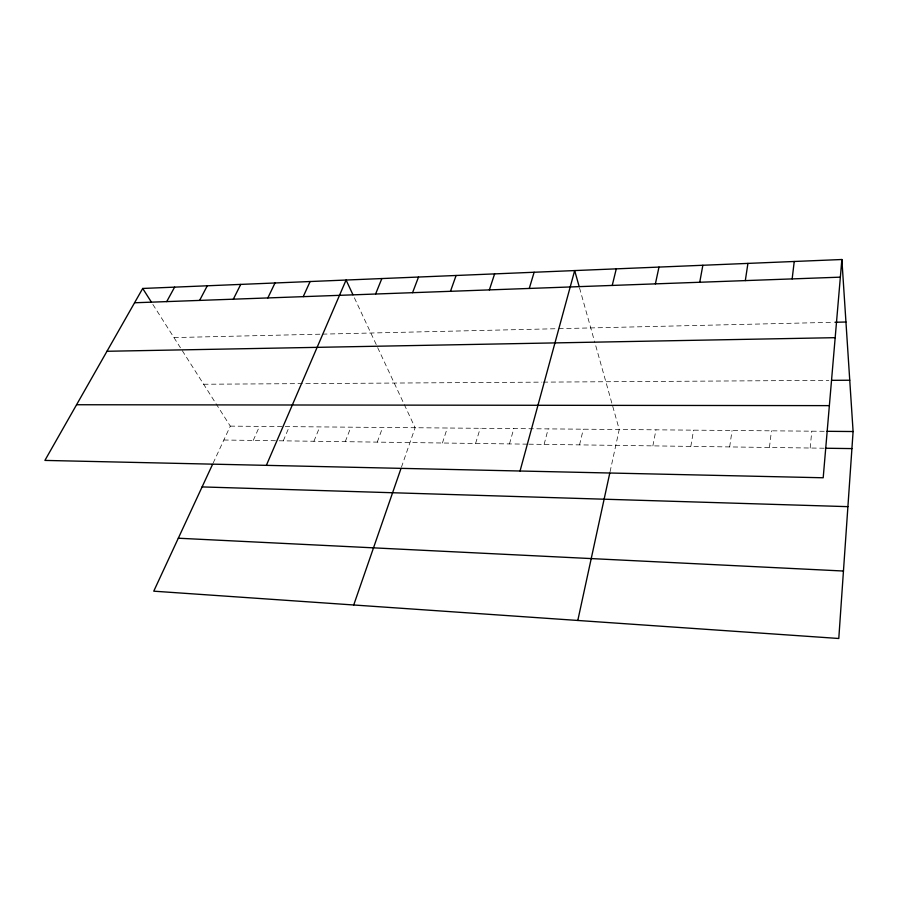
<?xml version="1.0" encoding="UTF-8"?>
<svg xmlns="http://www.w3.org/2000/svg" width="898" height="898" viewBox="0 0 898 898"><rect width="100%" height="100%" fill="white"/><g stroke="black" fill="none" stroke-linecap="round" stroke-linejoin="round"><path stroke-width="0.67" stroke-dasharray="4.49 3.37" d="M810.176 448.023L811.781 431.175M769.44 447.462L771.449 430.827M729.659 446.923L732.061 430.479M690.82 446.396L693.582 430.153M652.868 445.879L655.978 429.828M610.045 471.843L619.238 429.502L594.431 341.038M579.547 444.88L583.307 429.188M544.121 444.398L548.184 428.885M509.469 443.926L513.824 428.593M475.581 443.455L480.206 428.301M442.422 443.006L447.305 428.009M401.417 467.263L415.112 427.729L353.554 296.037M377.261 442.119L382.649 427.448M345.259 441.681L350.871 427.179M313.93 441.255L319.767 426.909M283.274 440.839L289.324 426.64M253.247 440.424L259.5 426.382M213.129 463.132L230.292 426.123L181.172 348.918M173.954 337.581L321.17 334.168M322.528 334.135L557.411 328.702M558.803 328.668L833.58 322.292M203.644 384.243L541.864 382.133M543.268 382.133L828.843 380.348M230.292 426.123L283.903 426.595M285.25 426.606L825.554 431.298M223.849 440.02L277.808 440.761M279.177 440.783L527.485 444.162M528.877 444.184L824.095 448.214M152.851 304.411L180.442 347.784M579.536 287.921L594.061 339.725"/><path stroke-width="1.35" d="M841.864 259.511L823.197 477.77L44.9 460.416L142.703 288.46L841.864 259.511L853.1 431.534L838.788 638.489L153.749 591.176L212.545 464.389M792.159 278.908L794.236 261.486M745.318 280.603L747.922 263.406M699.744 282.264L702.853 265.269M655.394 283.869L658.986 267.088M577.796 620.462L609.753 473.212M612.234 285.429L616.275 268.85M520.043 471.012L574.675 270.579L579.165 286.585M529.27 288.449L534.13 272.251M489.376 289.897L494.618 273.89M353.722 604.983L400.979 468.543M450.482 291.3L456.094 275.484M412.564 292.681L418.513 277.044M375.589 294.016L381.852 278.56M266.358 465.355L346.078 280.041L352.981 294.802M303.232 296.643L310.113 281.534M267.851 297.934L275.001 282.982M233.323 299.18L240.743 284.408M199.614 300.403L207.292 285.788M166.714 301.605L174.616 287.147M134.565 302.772L840.348 277.156M834.949 322.27L845.938 322.012M106.985 351.275L835.174 337.67M831.627 380.337L849.744 380.224M76.566 404.74L829.37 405.627M826.935 431.309L853.1 431.534M825.486 448.237L851.921 448.596M202.095 486.918L847.903 506.652M178.309 538.216L843.458 571.027M142.703 288.46L151.403 302.132"/></g></svg>
